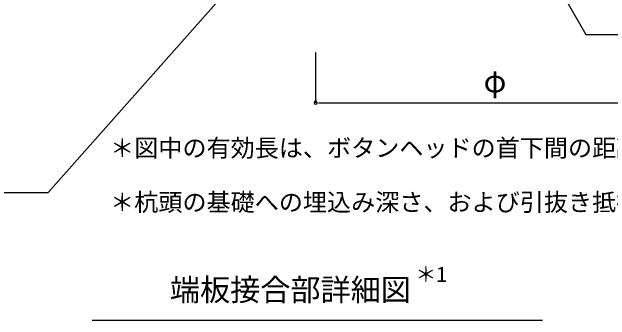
# Model space of a CAD drawing. Units: millimetres on the paper. Extents: x -201 to 201, y -142 to 138.
# Drawn here: x 19.41 to 69.04, y 24.99 to 50.55 of the extents above; entities that cross this region are included whole.
import ezdxf
from ezdxf.enums import TextEntityAlignment as Align

# ---------------------------------------------------------------- set-up
doc = ezdxf.new("R2010")
doc.units = ezdxf.units.MM
for name, color, linetype in [('0-2_C007', 4, 'Continuous'), ('0-4_A01', 4, 'Continuous'), ('0-B_A62', 4, 'Continuous')]:
    doc.layers.add(name, color=color, linetype=linetype)
doc.styles.add('ＭＳ ゴシック', font='')
doc.styles.get('ＭＳ ゴシック').set_extended_font_data('MS Gothic')

# ---------------------------------------------------------------- blocks, each defined once
blk = doc.blocks.new('__19')
at = {"layer": '0-B_A62', "color": 7}
blk.add_line((-0.5, 0), (-1, 0), dxfattribs=at)
for start, end in [(0, 180), (180, 0)]:
    blk.add_arc((0, 0), 0.25, start, end, dxfattribs=at)

msp = doc.modelspace()

# ---------------------------------------------------------------- linework, layer by layer
at = {"layer": '0-2_C007'}
msp.add_lwpolyline([(-16.675, 35.575), (22.422, 35.575), (44.197, 60.131)], dxfattribs=at)
at = {"layer": '0-2_C007', "color": 7}
msp.add_lwpolyline([(63.374, 55.034), (67.048, 48.67), (79.976, 48.67)], dxfattribs=at)
at = {"layer": '0-4_A01'}
msp.add_line((26.071, 24.993), (63.448, 24.993), dxfattribs=at)
at = {"layer": '0-B_A62'}
for p, q in [((44.613, 47.193), (44.613, 43.02)), ((45.113, 43.02), (74.113, 43.02))]:
    msp.add_line(p, q, dxfattribs=at)

# ---------------------------------------------------------------- block references
at = {"layer": '0-B_A62', "xscale": 0.5, "yscale": 0.5, "rotation": 180}
msp.add_blockref('__19', (44.613, 43.02), dxfattribs=at)

# ---------------------------------------------------------------- texts
at = {"layer": '0-B_A62', "style": 'ＭＳ ゴシック'}
for s, height, p in [('φ', 1.833, (58.55, 43.333)), ('＊図中の有効長は、ボタンヘッドの首下間の距離を表し、アンカー鋼棒の全長とは異なる。', 1.466, (27.561, 38.095)), ('＊杭頭の基礎への埋込み深さ、および引抜き抵抗用鋼棒の本数、有効長さは、杭リストによる。', 1.466, (27.561, 33.595)), ('＊1', 1.283, (52.885, 27.763)), ('端板接合部詳細図', 1.833, (32.519, 26.038))]:
    msp.add_text(s, height=height, dxfattribs=at).set_placement(p, align=Align.BOTTOM_LEFT)

doc.saveas('drawing.dxf')
